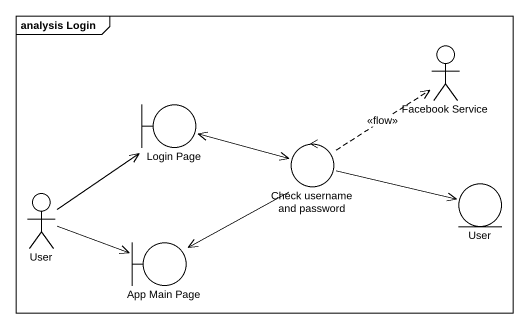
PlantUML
@startuml
mainframe analysis Login
actor "Facebook Service" as Facebook_Service
boundary "Login Page" as Login_Page
control "Check username and password" as Check_username_and_password
entity User
actor "User" as User_2
boundary "App Main Page" as App_Main_Page
Login_Page -right-> Check_username_and_password
Check_username_and_password .up.> Facebook_Service : <<flow>>
Check_username_and_password -left-> Login_Page
Check_username_and_password -right-> User
Check_username_and_password --> App_Main_Page
User_2 -up-> Login_Page
User_2 -right-> App_Main_Page
@enduml
